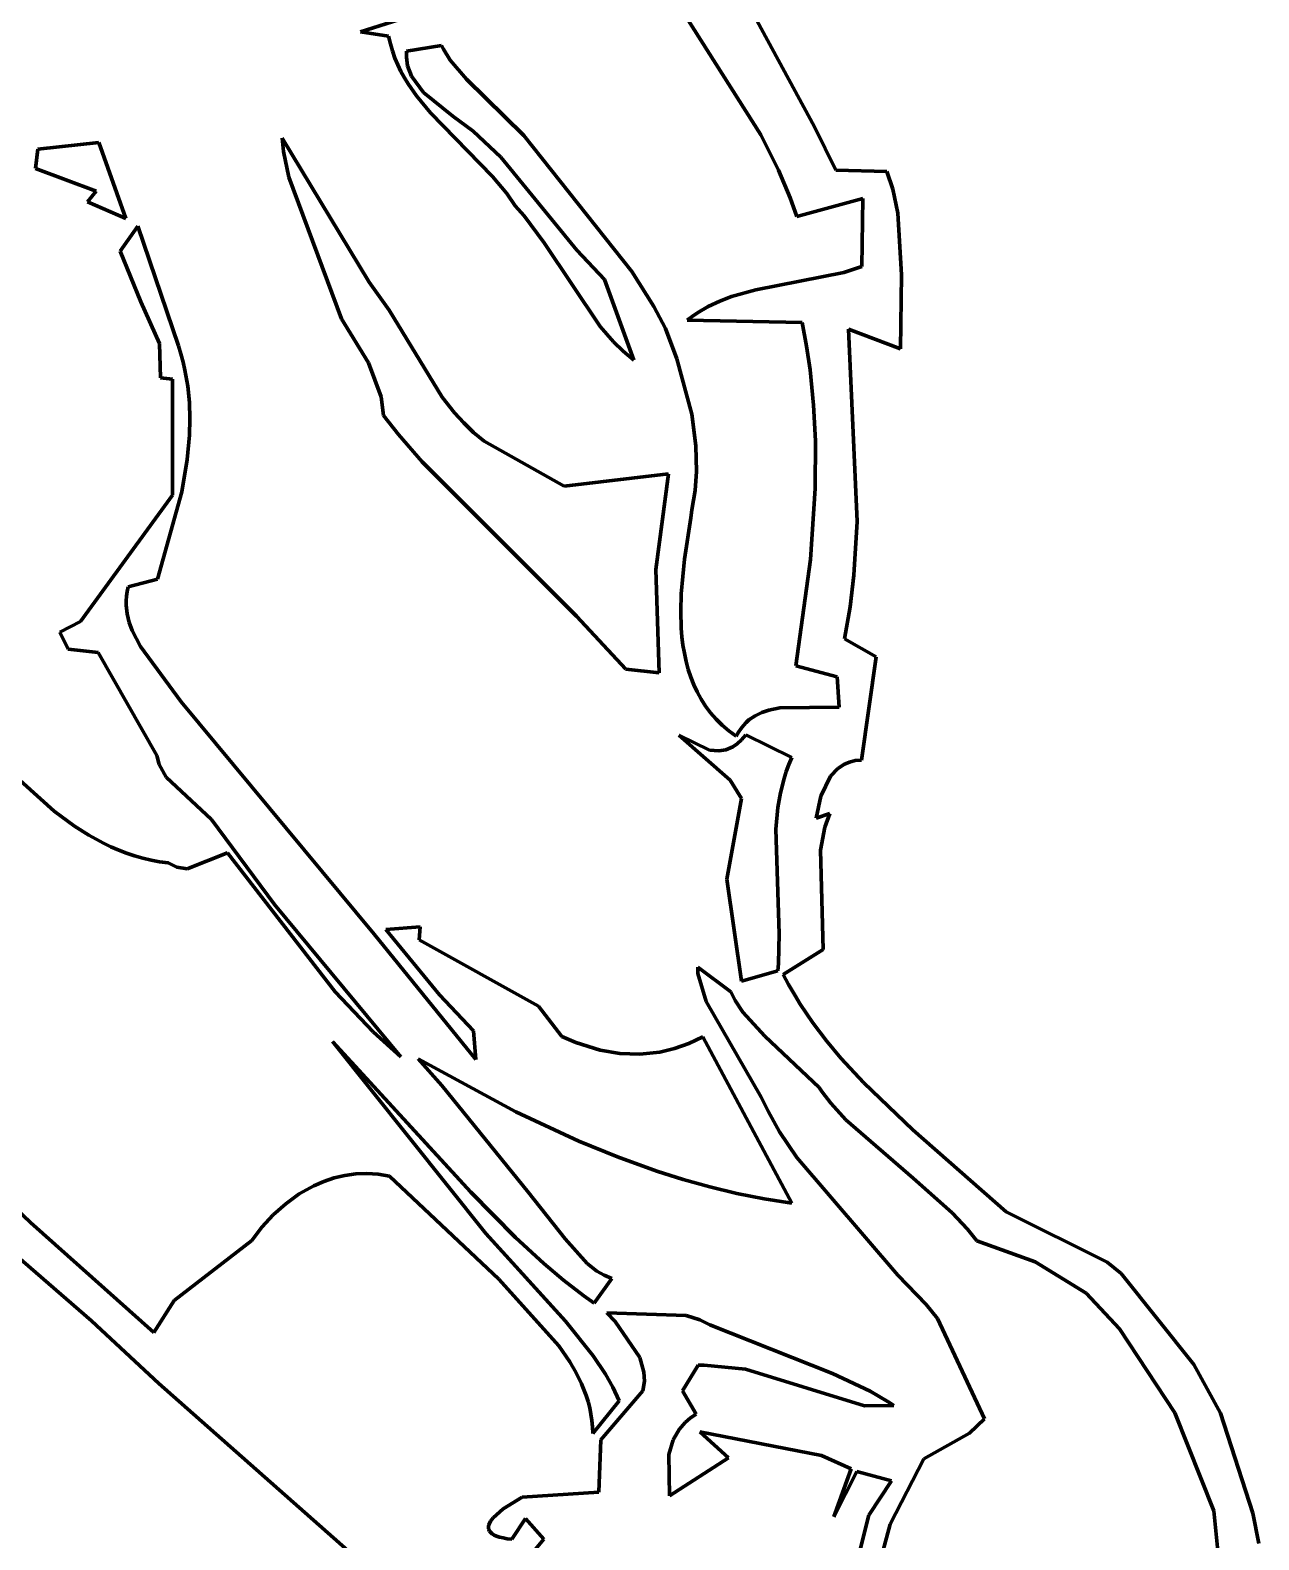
# Model space of a CAD drawing. Header units: millimetres. Extents: x 0 to 11.1, y 0 to 16.2.
# Drawn here: x 6.293 to 7.534, y 1.681 to 3.207 of the extents above; entities that cross this region are included whole.
import ezdxf

# ---------------------------------------------------------------- set-up
doc = ezdxf.new("R2010")
doc.units = ezdxf.units.MM
doc.layers.add('color#0b0b0bff', color=7, linetype='CONTINUOUS', lineweight=100)
doc.layers.add('color#ffffffff', color=7, linetype='CONTINUOUS', lineweight=100)

msp = doc.modelspace()

# ---------------------------------------------------------------- linework, layer by layer
at = {"layer": 'color#0b0b0bff'}
for p, q in [((7.0309, 3.1008), (6.9237, 3.2705)), ((6.9966, 3.2725), (7.0854, 3.1087)), ((6.6839, 3.2231), (6.6263, 3.2047)), ((6.6263, 3.2047), (6.6548, 3.2005)), ((6.6548, 3.2005), (6.6566, 3.1929)), ((6.6566, 3.1929), (6.6587, 3.1855)), ((6.673, 3.1854), (6.7082, 3.1911)), ((6.7082, 3.1911), (6.7101, 3.1872)), ((6.6587, 3.1855), (6.6612, 3.1784)), ((6.6612, 3.1784), (6.6641, 3.1716)), ((6.6728, 3.1793), (6.673, 3.1854)), ((6.6739, 3.1706), (6.6728, 3.1793)), ((6.7101, 3.1872), (6.7169, 3.1763)), ((6.7169, 3.1763), (6.7335, 3.157)), ((6.6641, 3.1716), (6.6673, 3.1649)), ((6.6673, 3.1649), (6.6709, 3.1584)), ((6.6779, 3.1599), (6.6739, 3.1706)), ((6.6899, 3.1437), (6.6779, 3.1599)), ((6.6709, 3.1584), (6.6746, 3.1522)), ((6.6746, 3.1522), (6.683, 3.1401)), ((6.7197, 3.1196), (6.6899, 3.1437)), ((6.7335, 3.157), (6.7915, 3.1001)), ((6.683, 3.1401), (6.697, 3.123)), ((6.697, 3.123), (6.7599, 3.0586)), ((6.7404, 3.1044), (6.7197, 3.1196)), ((6.7681, 3.0782), (6.7404, 3.1044)), ((6.7915, 3.1001), (6.9007, 2.9627)), ((7.0488, 3.065), (7.0309, 3.1008)), ((7.0854, 3.1087), (7.1068, 3.0651)), ((6.3003, 3.0863), (6.2979, 3.0666)), ((6.362, 3.0929), (6.3003, 3.0863)), ((6.3891, 3.0161), (6.362, 3.0929)), ((6.5471, 3.0973), (6.5487, 3.084)), ((6.6353, 2.9517), (6.5471, 3.0973)), ((6.5487, 3.084), (6.554, 3.058)), ((6.845, 2.9842), (6.7681, 3.0782)), ((6.2979, 3.0666), (6.3591, 3.0437)), ((6.554, 3.058), (6.6072, 2.9148)), ((6.7599, 3.0586), (6.7742, 3.0413)), ((7.0606, 3.0372), (7.0488, 3.065)), ((7.1068, 3.0651), (7.1585, 3.0637)), ((7.1585, 3.0637), (7.1643, 3.0458)), ((6.3591, 3.0437), (6.3505, 3.0331)), ((6.7742, 3.0413), (6.7827, 3.0291)), ((7.0674, 3.0182), (7.0606, 3.0372)), ((7.134, 3.0365), (7.0674, 3.0182)), ((7.133, 2.9676), (7.134, 3.0365)), ((7.1643, 3.0458), (7.1694, 3.0216)), ((6.3505, 3.0331), (6.3891, 3.0161)), ((6.7827, 3.0291), (6.7918, 3.0188)), ((7.1694, 3.0216), (7.1733, 2.9594)), ((6.4013, 3.0086), (6.3836, 2.9832)), ((6.4423, 2.8875), (6.4013, 3.0086)), ((6.7918, 3.0188), (6.812, 2.9915)), ((6.812, 2.9915), (6.8685, 2.9069)), ((6.3836, 2.9832), (6.4042, 2.9318)), ((6.873, 2.9545), (6.845, 2.9842)), ((6.9007, 2.9627), (6.9229, 2.9273)), ((7.0259, 2.944), (7.1148, 2.9617)), ((7.1148, 2.9617), (7.133, 2.9676)), ((6.6552, 2.9237), (6.6353, 2.9517)), ((6.9025, 2.8731), (6.873, 2.9545)), ((7.1733, 2.9594), (7.1722, 2.8843)), ((6.4042, 2.9318), (6.4233, 2.8898)), ((6.9779, 2.9274), (6.9894, 2.9327)), ((6.9894, 2.9327), (7.0013, 2.9372)), ((7.0013, 2.9372), (7.0259, 2.944)), ((6.6072, 2.9148), (6.6345, 2.8704)), ((6.709, 2.8357), (6.6552, 2.9237)), ((6.9229, 2.9273), (6.9346, 2.9049)), ((6.9564, 2.9133), (6.9616, 2.9173)), ((6.9616, 2.9173), (6.9669, 2.9209)), ((6.9669, 2.9209), (6.9779, 2.9274)), ((6.8685, 2.9069), (6.882, 2.8916)), ((6.9346, 2.9049), (6.9461, 2.8745)), ((7.0729, 2.9111), (6.9564, 2.9133)), ((7.0773, 2.8873), (7.0729, 2.9111)), ((7.1722, 2.8843), (7.1195, 2.9045)), ((7.1195, 2.9045), (7.1282, 2.7098)), ((6.4233, 2.8898), (6.4241, 2.855)), ((6.4448, 2.8793), (6.4423, 2.8875)), ((6.882, 2.8916), (6.8918, 2.8821)), ((7.0808, 2.8633), (7.0773, 2.8873)), ((6.447, 2.8711), (6.4448, 2.8793)), ((6.4489, 2.863), (6.447, 2.8711)), ((6.6345, 2.8704), (6.6473, 2.8359)), ((6.8918, 2.8821), (6.9025, 2.8731)), ((6.9461, 2.8745), (6.9613, 2.8183)), ((6.4241, 2.855), (6.4365, 2.8537)), ((6.4365, 2.8537), (6.4364, 2.7364)), ((6.4517, 2.8466), (6.4489, 2.863)), ((7.0844, 2.8274), (7.0808, 2.8633)), ((6.4534, 2.8301), (6.4517, 2.8466)), ((6.4539, 2.8137), (6.4534, 2.8301)), ((6.6473, 2.8359), (6.6495, 2.8171)), ((6.7215, 2.8196), (6.709, 2.8357)), ((7.0862, 2.7914), (7.0844, 2.8274)), ((6.4536, 2.7972), (6.4539, 2.8137)), ((6.6495, 2.8171), (6.6647, 2.7979)), ((6.7307, 2.8095), (6.7215, 2.8196)), ((6.7406, 2.8), (6.7307, 2.8095)), ((6.9613, 2.8183), (6.9654, 2.7863)), ((6.4513, 2.7726), (6.4536, 2.7972)), ((6.6647, 2.7979), (6.6887, 2.7701)), ((6.7515, 2.7912), (6.7406, 2.8)), ((6.8322, 2.7457), (6.7515, 2.7912)), ((6.9654, 2.7863), (6.966, 2.7606)), ((7.086, 2.7434), (7.0862, 2.7914)), ((6.4458, 2.7399), (6.4513, 2.7726)), ((6.6887, 2.7701), (6.8446, 2.6144)), ((6.9376, 2.7581), (6.8322, 2.7457)), ((6.9249, 2.6614), (6.9376, 2.7581)), ((6.966, 2.7606), (6.9646, 2.7411)), ((6.4364, 2.7364), (6.3435, 2.6088)), ((6.4213, 2.6517), (6.4458, 2.7399)), ((6.9646, 2.7411), (6.9614, 2.7216)), ((7.0812, 2.6715), (7.086, 2.7434)), ((6.9614, 2.7216), (6.9601, 2.7136)), ((6.9601, 2.7136), (6.9537, 2.6717)), ((7.1282, 2.7098), (7.1251, 2.6558)), ((6.9537, 2.6717), (6.9505, 2.6368)), ((7.0664, 2.5639), (7.0812, 2.6715)), ((6.9283, 2.5569), (6.9249, 2.6614)), ((7.1251, 2.6558), (7.1212, 2.6236)), ((6.3904, 2.6392), (6.3914, 2.644)), ((6.3914, 2.644), (6.4213, 2.6517)), ((6.3895, 2.6299), (6.3898, 2.6345)), ((6.3895, 2.6253), (6.3895, 2.6299)), ((6.3905, 2.6165), (6.3895, 2.6253)), ((6.3898, 2.6345), (6.3904, 2.6392)), ((6.9505, 2.6368), (6.95, 2.6193)), ((6.3926, 2.6079), (6.3905, 2.6165)), ((6.8446, 2.6144), (6.8946, 2.5606)), ((6.95, 2.6193), (6.9506, 2.602)), ((7.1212, 2.6236), (7.1155, 2.5914)), ((6.3435, 2.6088), (6.3226, 2.5982)), ((6.3226, 2.5982), (6.331, 2.581)), ((6.3957, 2.5996), (6.3926, 2.6079)), ((6.4041, 2.5836), (6.3957, 2.5996)), ((6.9506, 2.602), (6.9513, 2.5935)), ((6.331, 2.581), (6.3611, 2.5776)), ((6.4452, 2.5278), (6.4041, 2.5836)), ((6.9513, 2.5935), (6.9523, 2.585)), ((6.9523, 2.585), (6.9537, 2.5767)), ((7.1155, 2.5914), (7.1477, 2.5733)), ((6.3611, 2.5776), (6.4205, 2.4733)), ((6.9537, 2.5767), (6.9555, 2.5685)), ((6.9555, 2.5685), (6.9576, 2.5605)), ((7.1082, 2.553), (7.0664, 2.5639)), ((7.1477, 2.5733), (7.1326, 2.4688)), ((6.8946, 2.5606), (6.9283, 2.5569)), ((6.9576, 2.5605), (6.9602, 2.5527)), ((6.9602, 2.5527), (6.9632, 2.545)), ((7.1102, 2.5223), (7.1082, 2.553)), ((6.9632, 2.545), (6.9667, 2.5376)), ((6.9667, 2.5376), (6.9707, 2.5304)), ((6.6402, 2.2927), (6.4452, 2.5278)), ((6.9707, 2.5304), (6.9752, 2.5234)), ((6.9752, 2.5234), (6.9802, 2.5167)), ((7.0319, 2.5169), (7.039, 2.5194)), ((7.039, 2.5194), (7.0503, 2.5216)), ((7.0503, 2.5216), (7.1102, 2.5223)), ((6.9802, 2.5167), (6.9858, 2.5103)), ((6.9858, 2.5103), (6.992, 2.5042)), ((6.992, 2.5042), (6.9988, 2.4985)), ((7.0108, 2.5005), (7.0134, 2.5038)), ((7.0134, 2.5038), (7.0161, 2.5067)), ((7.0161, 2.5067), (7.019, 2.5093)), ((7.019, 2.5093), (7.0252, 2.5136)), ((7.0252, 2.5136), (7.0319, 2.5169)), ((6.3166, 2.4172), (6.2334, 2.4921)), ((6.948, 2.494), (7, 2.4486)), ((6.9792, 2.4789), (6.948, 2.494)), ((6.9988, 2.4985), (7.0062, 2.493)), ((7.0062, 2.493), (7.0084, 2.497)), ((7.0116, 2.4892), (7.0072, 2.4852)), ((7.0084, 2.497), (7.0108, 2.5005)), ((7.016, 2.4942), (7.0116, 2.4892)), ((7.0623, 2.4714), (7.016, 2.4942)), ((6.4205, 2.4733), (6.423, 2.4644)), ((6.9887, 2.4781), (6.9792, 2.4789)), ((6.9957, 2.4792), (6.9887, 2.4781)), ((7.0026, 2.4821), (6.9957, 2.4792)), ((7.0072, 2.4852), (7.0026, 2.4821)), ((6.423, 2.4644), (6.43, 2.4514)), ((7.0545, 2.4501), (7.0567, 2.4573)), ((7.0567, 2.4573), (7.0594, 2.4644)), ((7.0594, 2.4644), (7.0623, 2.4714)), ((7.1087, 2.4603), (7.1015, 2.4524)), ((7.1154, 2.4647), (7.1087, 2.4603)), ((7.1205, 2.4668), (7.1154, 2.4647)), ((7.1262, 2.4682), (7.1205, 2.4668)), ((7.1326, 2.4688), (7.1262, 2.4682)), ((6.43, 2.4514), (6.4758, 2.4087)), ((7, 2.4486), (7.0116, 2.4301)), ((7.0508, 2.4356), (7.0545, 2.4501)), ((7.1015, 2.4524), (7.0918, 2.4323)), ((7.0116, 2.4301), (6.9968, 2.3483)), ((7.0483, 2.421), (7.0508, 2.4356)), ((7.0918, 2.4323), (7.0868, 2.41)), ((6.3374, 2.402), (6.3166, 2.4172)), ((7.0463, 2.3988), (7.0483, 2.421)), ((7.0868, 2.41), (7.1006, 2.4148)), ((7.1006, 2.4148), (7.0958, 2.4011)), ((6.3517, 2.3929), (6.3374, 2.402)), ((6.4758, 2.4087), (6.5395, 2.3229)), ((7.0494, 2.293), (7.0463, 2.3988)), ((7.0958, 2.4011), (7.0912, 2.3777)), ((6.3666, 2.3848), (6.3517, 2.3929)), ((6.3742, 2.3811), (6.3666, 2.3848)), ((6.382, 2.3777), (6.3742, 2.3811)), ((6.3899, 2.3747), (6.382, 2.3777)), ((6.398, 2.372), (6.3899, 2.3747)), ((6.4063, 2.3697), (6.398, 2.372)), ((6.4147, 2.3677), (6.4063, 2.3697)), ((6.4233, 2.3661), (6.4147, 2.3677)), ((6.4321, 2.365), (6.4233, 2.3661)), ((6.4919, 2.3751), (6.4513, 2.3589)), ((6.6008, 2.2347), (6.4919, 2.3751)), ((7.0912, 2.3777), (7.0941, 2.2774)), ((6.4407, 2.3607), (6.4321, 2.365)), ((6.4513, 2.3589), (6.4407, 2.3607)), ((6.9968, 2.3483), (7.0116, 2.2453)), ((6.5395, 2.3229), (6.6671, 2.1688)), ((6.6649, 2.2625), (6.6402, 2.2927)), ((6.6866, 2.3004), (6.6519, 2.2977)), ((6.6519, 2.2977), (6.7062, 2.2315)), ((6.6858, 2.2871), (6.6866, 2.3004)), ((7.0489, 2.2631), (7.0494, 2.293)), ((6.8064, 2.2199), (6.6858, 2.2871)), ((7.0941, 2.2774), (7.0536, 2.2521)), ((6.743, 2.1661), (6.6649, 2.2625)), ((7.0008, 2.2344), (6.9672, 2.2594)), ((6.9672, 2.2594), (6.9673, 2.2531)), ((7.0483, 2.2556), (7.0489, 2.2631)), ((6.9673, 2.2531), (6.9757, 2.2246)), ((7.0116, 2.2453), (7.0483, 2.2556)), ((7.0536, 2.2521), (7.0591, 2.2419)), ((6.6392, 2.194), (6.6008, 2.2347)), ((6.7062, 2.2315), (6.7407, 2.195)), ((7.0052, 2.2258), (7.0008, 2.2344)), ((7.0591, 2.2419), (7.0649, 2.2319)), ((7.0649, 2.2319), (7.0709, 2.2222)), ((6.8297, 2.1895), (6.8064, 2.2199)), ((6.9757, 2.2246), (7.0314, 2.1281)), ((7.0129, 2.2139), (7.0052, 2.2258)), ((7.035, 2.1897), (7.0129, 2.2139)), ((7.0709, 2.2222), (7.0837, 2.2033)), ((7.0837, 2.2033), (7.0974, 2.1851)), ((6.753, 1.9904), (6.598, 2.1843)), ((6.598, 2.1843), (6.738, 2.0321)), ((6.6671, 2.1688), (6.6392, 2.194)), ((6.7407, 2.195), (6.743, 2.1661)), ((6.844, 2.1832), (6.8297, 2.1895)), ((6.8685, 2.1756), (6.844, 2.1832)), ((6.9583, 2.1822), (6.9436, 2.1772)), ((6.9725, 2.189), (6.9583, 2.1822)), ((7.0623, 2.0209), (6.9725, 2.189)), ((7.0899, 2.1377), (7.035, 2.1897)), ((7.0974, 2.1851), (7.112, 2.1676)), ((6.7087, 2.1398), (6.6845, 2.1668)), ((6.6845, 2.1668), (6.7833, 2.1134)), ((6.8886, 2.1723), (6.8685, 2.1756)), ((6.9087, 2.1717), (6.8886, 2.1723)), ((6.9288, 2.1737), (6.9087, 2.1717)), ((6.9436, 2.1772), (6.9288, 2.1737)), ((7.112, 2.1676), (7.135, 2.1425)), ((6.7963, 2.0316), (6.7087, 2.1398)), ((7.0928, 2.1339), (7.0899, 2.1377)), ((7.135, 2.1425), (7.1846, 2.0951)), ((6.1645, 2.1237), (6.293, 2.0013)), ((7.0314, 2.1281), (7.0383, 2.1138)), ((7.1019, 2.1219), (7.0928, 2.1339)), ((7.1169, 2.105), (7.1019, 2.1219)), ((6.7833, 2.1134), (6.8471, 2.0837)), ((7.0383, 2.1138), (7.0499, 2.0932)), ((7.0499, 2.0932), (7.0673, 2.0672)), ((7.185, 2.0461), (7.1169, 2.105)), ((7.1846, 2.0951), (7.2791, 2.0121)), ((6.3545, 1.9021), (6.1541, 2.0759)), ((6.8471, 2.0837), (6.8862, 2.0677)), ((6.8862, 2.0677), (6.9258, 2.0534)), ((7.0673, 2.0672), (7.1694, 1.948)), ((6.5893, 2.0429), (6.5998, 2.0465)), ((6.5998, 2.0465), (6.6106, 2.049)), ((6.6106, 2.049), (6.6216, 2.0506)), ((6.6216, 2.0506), (6.6328, 2.051)), ((6.6328, 2.051), (6.6442, 2.0503)), ((6.6442, 2.0503), (6.6499, 2.0494)), ((6.6499, 2.0494), (6.6556, 2.0483)), ((6.6556, 2.0483), (6.7663, 1.9441)), ((6.9258, 2.0534), (6.9526, 2.0449)), ((6.9526, 2.0449), (6.9796, 2.0373)), ((7.2244, 2.0112), (7.185, 2.0461)), ((6.5508, 2.0204), (6.5645, 2.0302)), ((6.5645, 2.0302), (6.5791, 2.0385)), ((6.5791, 2.0385), (6.5893, 2.0429)), ((6.738, 2.0321), (6.7831, 1.9861)), ((6.8333, 1.985), (6.7963, 2.0316)), ((6.9796, 2.0373), (7.0069, 2.0308)), ((7.0069, 2.0308), (7.0345, 2.0253)), ((6.5381, 2.0091), (6.5508, 2.0204)), ((7.0345, 2.0253), (7.0623, 2.0209)), ((6.293, 2.0013), (6.4174, 1.8901)), ((6.5266, 1.9966), (6.5381, 2.0091)), ((7.2398, 1.9947), (7.2244, 2.0112)), ((7.2791, 2.0121), (7.381, 1.9613)), ((6.5165, 1.9832), (6.5266, 1.9966)), ((6.8336, 1.9016), (6.753, 1.9904)), ((6.7831, 1.9861), (6.8117, 1.9599)), ((6.8555, 1.9598), (6.8333, 1.985)), ((7.2494, 1.9829), (7.2398, 1.9947)), ((6.4379, 1.9225), (6.5165, 1.9832)), ((7.3082, 1.9616), (7.2494, 1.9829)), ((6.8117, 1.9599), (6.8315, 1.9432)), ((6.8653, 1.9523), (6.8555, 1.9598)), ((7.3598, 1.9301), (7.3082, 1.9616)), ((7.381, 1.9613), (7.3951, 1.9497)), ((6.7663, 1.9441), (6.8269, 1.8766)), ((6.8315, 1.9432), (6.852, 1.9273)), ((6.8626, 1.9197), (6.8805, 1.9447)), ((6.8726, 1.9481), (6.8653, 1.9523)), ((6.8805, 1.9447), (6.8726, 1.9481)), ((7.1694, 1.948), (7.198, 1.9186)), ((7.3951, 1.9497), (7.4687, 1.8577)), ((6.852, 1.9273), (6.8626, 1.9197)), ((7.3934, 1.8939), (7.3598, 1.9301)), ((6.4174, 1.8901), (6.4379, 1.9225)), ((6.8754, 1.91), (6.8838, 1.9012)), ((6.9556, 1.9073), (6.8754, 1.91)), ((7.198, 1.9186), (7.2094, 1.9045)), ((6.4227, 1.8388), (6.3545, 1.9021)), ((6.8617, 1.8667), (6.8336, 1.9016)), ((6.8838, 1.9012), (6.9088, 1.8651)), ((6.9695, 1.903), (6.9556, 1.9073)), ((6.9796, 1.8981), (6.9695, 1.903)), ((7.1034, 1.8488), (6.9796, 1.8981)), ((7.2094, 1.9045), (7.257, 1.8031)), ((7.4494, 1.809), (7.3934, 1.8939)), ((6.8269, 1.8766), (6.8379, 1.8607)), ((6.874, 1.848), (6.8617, 1.8667)), ((6.9088, 1.8651), (6.9128, 1.8502)), ((6.8379, 1.8607), (6.8444, 1.8496)), ((6.8444, 1.8496), (6.8499, 1.8382)), ((6.8813, 1.8349), (6.874, 1.848)), ((6.9128, 1.8502), (6.9133, 1.8409)), ((6.9518, 1.8311), (6.9675, 1.8573)), ((6.9675, 1.8573), (6.9736, 1.8573)), ((6.9736, 1.8573), (7.0154, 1.8533)), ((7.0154, 1.8533), (7.1358, 1.816)), ((7.1415, 1.831), (7.1034, 1.8488)), ((7.4687, 1.8577), (7.4956, 1.8088)), ((6.6424, 1.6441), (6.4227, 1.8388)), ((6.8499, 1.8382), (6.8545, 1.8264)), ((6.9119, 1.8312), (6.8693, 1.7818)), ((6.8878, 1.8212), (6.8813, 1.8349)), ((6.9133, 1.8409), (6.9119, 1.8312)), ((6.9658, 1.8078), (6.9518, 1.8311)), ((6.8545, 1.8264), (6.8564, 1.8203)), ((6.8564, 1.8203), (6.858, 1.8141)), ((6.8611, 1.7881), (6.8878, 1.8212)), ((7.1358, 1.816), (7.1655, 1.8163)), ((7.1596, 1.8202), (7.1415, 1.831)), ((7.1655, 1.8163), (7.1596, 1.8202)), ((6.858, 1.8141), (6.8593, 1.8078)), ((6.8593, 1.8078), (6.8603, 1.8013)), ((6.8603, 1.8013), (6.8609, 1.7948)), ((6.9546, 1.7994), (6.9598, 1.8038)), ((6.9598, 1.8038), (6.9658, 1.8078)), ((7.257, 1.8031), (7.2419, 1.7885)), ((7.4889, 1.7098), (7.4494, 1.809)), ((7.4956, 1.8088), (7.5283, 1.7076)), ((6.8609, 1.7948), (6.8611, 1.7881)), ((6.9423, 1.7816), (6.9483, 1.7923)), ((6.9483, 1.7923), (6.9546, 1.7994)), ((7.0923, 1.7658), (6.9692, 1.7897)), ((6.9692, 1.7897), (6.9982, 1.7635)), ((7.2419, 1.7885), (7.1957, 1.7626)), ((6.8693, 1.7818), (6.8673, 1.7289)), ((6.9381, 1.767), (6.9423, 1.7816)), ((6.9387, 1.7251), (6.9381, 1.767)), ((6.9982, 1.7635), (6.9387, 1.7251)), ((7.1223, 1.7525), (7.0923, 1.7658)), ((7.1957, 1.7626), (7.1616, 1.6964)), ((7.1048, 1.7038), (7.1223, 1.7525)), ((7.1279, 1.7496), (7.1048, 1.7038)), ((7.1629, 1.7404), (7.1279, 1.7496)), ((7.1401, 1.7057), (7.1629, 1.7404)), ((6.8673, 1.7289), (6.7899, 1.7238)), ((6.7706, 1.712), (6.7606, 1.703)), ((6.7899, 1.7238), (6.7706, 1.712)), ((7.5029, 1.5705), (7.4889, 1.7098)), ((6.7559, 1.6942), (6.7558, 1.6926)), ((6.7562, 1.6959), (6.7559, 1.6942)), ((6.7579, 1.6994), (6.7562, 1.6959)), ((6.7606, 1.703), (6.7579, 1.6994)), ((6.7792, 1.6813), (6.7932, 1.7021)), ((6.7932, 1.7021), (6.8117, 1.6814)), ((7.1616, 1.6964), (7.106, 1.4864)), ((7.1126, 1.5958), (7.1401, 1.7057)), ((7.5283, 1.7076), (7.5343, 1.6769)), ((6.7558, 1.6926), (6.7562, 1.691)), ((6.7562, 1.691), (6.7569, 1.6895)), ((6.8117, 1.6814), (6.7563, 1.6151)), ((6.7569, 1.6895), (6.758, 1.6881)), ((6.758, 1.6881), (6.7595, 1.6868)), ((6.7595, 1.6868), (6.7615, 1.6855)), ((6.7615, 1.6855), (6.764, 1.6844)), ((6.764, 1.6844), (6.767, 1.6834)), ((6.767, 1.6834), (6.7705, 1.6826)), ((6.7705, 1.6826), (6.7745, 1.6818)), ((6.7745, 1.6818), (6.7792, 1.6813))]:
    msp.add_line(p, q, dxfattribs=at)
at = {"layer": 'color#ffffffff'}
for p, q in [((6.9237, 3.2705), (7.0309, 3.1008)), ((7.0854, 3.1087), (6.9966, 3.2725)), ((6.6263, 3.2047), (6.6839, 3.2231)), ((6.6548, 3.2005), (6.6263, 3.2047)), ((6.6566, 3.1929), (6.6548, 3.2005)), ((6.6587, 3.1855), (6.6566, 3.1929)), ((6.7082, 3.1911), (6.673, 3.1854)), ((6.7101, 3.1872), (6.7082, 3.1911)), ((6.6612, 3.1784), (6.6587, 3.1855)), ((6.6641, 3.1716), (6.6612, 3.1784)), ((6.673, 3.1854), (6.6728, 3.1793)), ((6.6728, 3.1793), (6.6739, 3.1706)), ((6.7169, 3.1763), (6.7101, 3.1872)), ((6.7335, 3.157), (6.7169, 3.1763)), ((6.6673, 3.1649), (6.6641, 3.1716)), ((6.6709, 3.1584), (6.6673, 3.1649)), ((6.6739, 3.1706), (6.6779, 3.1599)), ((6.6779, 3.1599), (6.6899, 3.1437)), ((6.6746, 3.1522), (6.6709, 3.1584)), ((6.683, 3.1401), (6.6746, 3.1522)), ((6.6899, 3.1437), (6.7197, 3.1196)), ((6.7915, 3.1001), (6.7335, 3.157)), ((6.697, 3.123), (6.683, 3.1401)), ((6.7599, 3.0586), (6.697, 3.123)), ((6.7197, 3.1196), (6.7404, 3.1044)), ((6.7404, 3.1044), (6.7681, 3.0782)), ((6.9007, 2.9627), (6.7915, 3.1001)), ((7.0309, 3.1008), (7.0488, 3.065)), ((7.1068, 3.0651), (7.0854, 3.1087)), ((6.2979, 3.0666), (6.3003, 3.0863)), ((6.3003, 3.0863), (6.362, 3.0929)), ((6.362, 3.0929), (6.3891, 3.0161)), ((6.5471, 3.0973), (6.6353, 2.9517)), ((6.5487, 3.084), (6.5471, 3.0973)), ((6.554, 3.058), (6.5487, 3.084)), ((6.7681, 3.0782), (6.845, 2.9842)), ((6.3591, 3.0437), (6.2979, 3.0666)), ((6.6072, 2.9148), (6.554, 3.058)), ((6.7742, 3.0413), (6.7599, 3.0586)), ((7.0488, 3.065), (7.0606, 3.0372)), ((7.1585, 3.0637), (7.1068, 3.0651)), ((7.1643, 3.0458), (7.1585, 3.0637)), ((6.3505, 3.0331), (6.3591, 3.0437)), ((6.7827, 3.0291), (6.7742, 3.0413)), ((7.0606, 3.0372), (7.0674, 3.0182)), ((7.0674, 3.0182), (7.134, 3.0365)), ((7.134, 3.0365), (7.133, 2.9676)), ((7.1694, 3.0216), (7.1643, 3.0458)), ((6.3891, 3.0161), (6.3505, 3.0331)), ((6.7918, 3.0188), (6.7827, 3.0291)), ((7.1733, 2.9594), (7.1694, 3.0216)), ((6.3836, 2.9832), (6.4013, 3.0086)), ((6.4013, 3.0086), (6.4423, 2.8875)), ((6.812, 2.9915), (6.7918, 3.0188)), ((6.8685, 2.9069), (6.812, 2.9915)), ((6.4042, 2.9318), (6.3836, 2.9832)), ((6.845, 2.9842), (6.873, 2.9545)), ((6.9229, 2.9273), (6.9007, 2.9627)), ((7.1148, 2.9617), (7.0259, 2.944)), ((7.133, 2.9676), (7.1148, 2.9617)), ((6.6353, 2.9517), (6.6552, 2.9237)), ((6.873, 2.9545), (6.9025, 2.8731)), ((7.1722, 2.8843), (7.1733, 2.9594)), ((6.4233, 2.8898), (6.4042, 2.9318)), ((6.9894, 2.9327), (6.9779, 2.9274)), ((7.0013, 2.9372), (6.9894, 2.9327)), ((7.0259, 2.944), (7.0013, 2.9372)), ((6.6345, 2.8704), (6.6072, 2.9148)), ((6.6552, 2.9237), (6.709, 2.8357)), ((6.9346, 2.9049), (6.9229, 2.9273)), ((6.9616, 2.9173), (6.9564, 2.9133)), ((6.9669, 2.9209), (6.9616, 2.9173)), ((6.9779, 2.9274), (6.9669, 2.9209)), ((6.882, 2.8916), (6.8685, 2.9069)), ((6.9461, 2.8745), (6.9346, 2.9049)), ((6.9564, 2.9133), (7.0729, 2.9111)), ((7.0729, 2.9111), (7.0773, 2.8873)), ((7.1282, 2.7098), (7.1195, 2.9045)), ((7.1195, 2.9045), (7.1722, 2.8843)), ((6.4241, 2.855), (6.4233, 2.8898)), ((6.4423, 2.8875), (6.4448, 2.8793)), ((6.8918, 2.8821), (6.882, 2.8916)), ((7.0773, 2.8873), (7.0808, 2.8633)), ((6.4448, 2.8793), (6.447, 2.8711)), ((6.447, 2.8711), (6.4489, 2.863)), ((6.6473, 2.8359), (6.6345, 2.8704)), ((6.9025, 2.8731), (6.8918, 2.8821)), ((6.9613, 2.8183), (6.9461, 2.8745)), ((6.4365, 2.8537), (6.4241, 2.855)), ((6.4364, 2.7364), (6.4365, 2.8537)), ((6.4489, 2.863), (6.4517, 2.8466)), ((7.0808, 2.8633), (7.0844, 2.8274)), ((6.4517, 2.8466), (6.4534, 2.8301)), ((6.4534, 2.8301), (6.4539, 2.8137)), ((6.6495, 2.8171), (6.6473, 2.8359)), ((6.709, 2.8357), (6.7215, 2.8196)), ((7.0844, 2.8274), (7.0862, 2.7914)), ((6.4539, 2.8137), (6.4536, 2.7972)), ((6.6647, 2.7979), (6.6495, 2.8171)), ((6.7215, 2.8196), (6.7307, 2.8095)), ((6.7307, 2.8095), (6.7406, 2.8)), ((6.9654, 2.7863), (6.9613, 2.8183)), ((6.4536, 2.7972), (6.4513, 2.7726)), ((6.6887, 2.7701), (6.6647, 2.7979)), ((6.7406, 2.8), (6.7515, 2.7912)), ((6.7515, 2.7912), (6.8322, 2.7457)), ((6.966, 2.7606), (6.9654, 2.7863)), ((7.0862, 2.7914), (7.086, 2.7434)), ((6.4513, 2.7726), (6.4458, 2.7399)), ((6.8446, 2.6144), (6.6887, 2.7701)), ((6.8322, 2.7457), (6.9376, 2.7581)), ((6.9376, 2.7581), (6.9249, 2.6614)), ((6.9646, 2.7411), (6.966, 2.7606)), ((6.3435, 2.6088), (6.4364, 2.7364)), ((6.4458, 2.7399), (6.4213, 2.6517)), ((6.9614, 2.7216), (6.9646, 2.7411)), ((7.086, 2.7434), (7.0812, 2.6715)), ((6.9601, 2.7136), (6.9614, 2.7216)), ((6.9537, 2.6717), (6.9601, 2.7136)), ((7.1251, 2.6558), (7.1282, 2.7098)), ((6.9505, 2.6368), (6.9537, 2.6717)), ((7.0812, 2.6715), (7.0664, 2.5639)), ((6.9249, 2.6614), (6.9283, 2.5569)), ((7.1212, 2.6236), (7.1251, 2.6558)), ((6.3914, 2.644), (6.3904, 2.6392)), ((6.4213, 2.6517), (6.3914, 2.644)), ((6.3898, 2.6345), (6.3895, 2.6299)), ((6.3895, 2.6299), (6.3895, 2.6253)), ((6.3895, 2.6253), (6.3905, 2.6165)), ((6.3904, 2.6392), (6.3898, 2.6345)), ((6.95, 2.6193), (6.9505, 2.6368)), ((6.3905, 2.6165), (6.3926, 2.6079)), ((6.8946, 2.5606), (6.8446, 2.6144)), ((6.9506, 2.602), (6.95, 2.6193)), ((7.1155, 2.5914), (7.1212, 2.6236)), ((6.3226, 2.5982), (6.3435, 2.6088)), ((6.331, 2.581), (6.3226, 2.5982)), ((6.3926, 2.6079), (6.3957, 2.5996)), ((6.3957, 2.5996), (6.4041, 2.5836)), ((6.9513, 2.5935), (6.9506, 2.602)), ((6.3611, 2.5776), (6.331, 2.581)), ((6.4041, 2.5836), (6.4452, 2.5278)), ((6.9523, 2.585), (6.9513, 2.5935)), ((6.9537, 2.5767), (6.9523, 2.585)), ((7.1477, 2.5733), (7.1155, 2.5914)), ((6.4205, 2.4733), (6.3611, 2.5776)), ((6.9555, 2.5685), (6.9537, 2.5767)), ((6.9576, 2.5605), (6.9555, 2.5685)), ((7.0664, 2.5639), (7.1082, 2.553)), ((7.1326, 2.4688), (7.1477, 2.5733)), ((6.9283, 2.5569), (6.8946, 2.5606)), ((6.9602, 2.5527), (6.9576, 2.5605)), ((6.9632, 2.545), (6.9602, 2.5527)), ((7.1082, 2.553), (7.1102, 2.5223)), ((6.9667, 2.5376), (6.9632, 2.545)), ((6.9707, 2.5304), (6.9667, 2.5376)), ((6.4452, 2.5278), (6.6402, 2.2927)), ((6.9752, 2.5234), (6.9707, 2.5304)), ((6.9802, 2.5167), (6.9752, 2.5234)), ((7.039, 2.5194), (7.0319, 2.5169)), ((7.0503, 2.5216), (7.039, 2.5194)), ((7.1102, 2.5223), (7.0503, 2.5216)), ((6.9858, 2.5103), (6.9802, 2.5167)), ((6.992, 2.5042), (6.9858, 2.5103)), ((6.9988, 2.4985), (6.992, 2.5042)), ((7.0134, 2.5038), (7.0108, 2.5005)), ((7.0161, 2.5067), (7.0134, 2.5038)), ((7.019, 2.5093), (7.0161, 2.5067)), ((7.0252, 2.5136), (7.019, 2.5093)), ((7.0319, 2.5169), (7.0252, 2.5136)), ((6.2334, 2.4921), (6.3166, 2.4172)), ((6.948, 2.494), (6.9792, 2.4789)), ((7, 2.4486), (6.948, 2.494)), ((7.0062, 2.493), (6.9988, 2.4985)), ((7.0084, 2.497), (7.0062, 2.493)), ((7.0072, 2.4852), (7.0116, 2.4892)), ((7.0108, 2.5005), (7.0084, 2.497)), ((7.0116, 2.4892), (7.016, 2.4942)), ((7.016, 2.4942), (7.0623, 2.4714)), ((6.423, 2.4644), (6.4205, 2.4733)), ((6.9792, 2.4789), (6.9887, 2.4781)), ((6.9887, 2.4781), (6.9957, 2.4792)), ((6.9957, 2.4792), (7.0026, 2.4821)), ((7.0026, 2.4821), (7.0072, 2.4852)), ((6.43, 2.4514), (6.423, 2.4644)), ((7.0567, 2.4573), (7.0545, 2.4501)), ((7.0594, 2.4644), (7.0567, 2.4573)), ((7.0623, 2.4714), (7.0594, 2.4644)), ((7.1015, 2.4524), (7.1087, 2.4603)), ((7.1087, 2.4603), (7.1154, 2.4647)), ((7.1154, 2.4647), (7.1205, 2.4668)), ((7.1205, 2.4668), (7.1262, 2.4682)), ((7.1262, 2.4682), (7.1326, 2.4688)), ((6.4758, 2.4087), (6.43, 2.4514)), ((7.0116, 2.4301), (7, 2.4486)), ((7.0545, 2.4501), (7.0508, 2.4356)), ((7.0918, 2.4323), (7.1015, 2.4524)), ((6.9968, 2.3483), (7.0116, 2.4301)), ((7.0508, 2.4356), (7.0483, 2.421)), ((7.0868, 2.41), (7.0918, 2.4323)), ((6.3166, 2.4172), (6.3374, 2.402)), ((7.0483, 2.421), (7.0463, 2.3988)), ((7.1006, 2.4148), (7.0868, 2.41)), ((7.0958, 2.4011), (7.1006, 2.4148)), ((6.3374, 2.402), (6.3517, 2.3929)), ((6.5395, 2.3229), (6.4758, 2.4087)), ((7.0463, 2.3988), (7.0494, 2.293)), ((7.0912, 2.3777), (7.0958, 2.4011)), ((6.3517, 2.3929), (6.3666, 2.3848)), ((6.3666, 2.3848), (6.3742, 2.3811)), ((6.3742, 2.3811), (6.382, 2.3777)), ((6.382, 2.3777), (6.3899, 2.3747)), ((6.3899, 2.3747), (6.398, 2.372)), ((6.398, 2.372), (6.4063, 2.3697)), ((6.4063, 2.3697), (6.4147, 2.3677)), ((6.4147, 2.3677), (6.4233, 2.3661)), ((6.4233, 2.3661), (6.4321, 2.365)), ((6.4513, 2.3589), (6.4919, 2.3751)), ((6.4919, 2.3751), (6.6008, 2.2347)), ((7.0941, 2.2774), (7.0912, 2.3777)), ((6.4321, 2.365), (6.4407, 2.3607)), ((6.4407, 2.3607), (6.4513, 2.3589)), ((7.0116, 2.2453), (6.9968, 2.3483)), ((6.6671, 2.1688), (6.5395, 2.3229)), ((6.6402, 2.2927), (6.6649, 2.2625)), ((6.6519, 2.2977), (6.6866, 2.3004)), ((6.7062, 2.2315), (6.6519, 2.2977)), ((6.6866, 2.3004), (6.6858, 2.2871)), ((7.0494, 2.293), (7.0489, 2.2631)), ((6.6858, 2.2871), (6.8064, 2.2199)), ((7.0536, 2.2521), (7.0941, 2.2774)), ((6.6649, 2.2625), (6.743, 2.1661)), ((6.9673, 2.2531), (6.9672, 2.2594)), ((6.9672, 2.2594), (7.0008, 2.2344)), ((7.0489, 2.2631), (7.0483, 2.2556)), ((6.9757, 2.2246), (6.9673, 2.2531)), ((7.0483, 2.2556), (7.0116, 2.2453)), ((7.0591, 2.2419), (7.0536, 2.2521)), ((6.6008, 2.2347), (6.6392, 2.194)), ((6.7407, 2.195), (6.7062, 2.2315)), ((7.0008, 2.2344), (7.0052, 2.2258)), ((7.0649, 2.2319), (7.0591, 2.2419)), ((7.0709, 2.2222), (7.0649, 2.2319)), ((6.8064, 2.2199), (6.8297, 2.1895)), ((7.0314, 2.1281), (6.9757, 2.2246)), ((7.0052, 2.2258), (7.0129, 2.2139)), ((7.0129, 2.2139), (7.035, 2.1897)), ((7.0837, 2.2033), (7.0709, 2.2222)), ((7.0974, 2.1851), (7.0837, 2.2033)), ((6.738, 2.0321), (6.598, 2.1843)), ((6.598, 2.1843), (6.753, 1.9904)), ((6.6392, 2.194), (6.6671, 2.1688)), ((6.743, 2.1661), (6.7407, 2.195)), ((6.8297, 2.1895), (6.844, 2.1832)), ((6.844, 2.1832), (6.8685, 2.1756)), ((6.9436, 2.1772), (6.9583, 2.1822)), ((6.9583, 2.1822), (6.9725, 2.189)), ((6.9725, 2.189), (7.0623, 2.0209)), ((7.035, 2.1897), (7.0899, 2.1377)), ((7.112, 2.1676), (7.0974, 2.1851)), ((6.7833, 2.1134), (6.6845, 2.1668)), ((6.6845, 2.1668), (6.7087, 2.1398)), ((6.8685, 2.1756), (6.8886, 2.1723)), ((6.8886, 2.1723), (6.9087, 2.1717)), ((6.9087, 2.1717), (6.9288, 2.1737)), ((6.9288, 2.1737), (6.9436, 2.1772)), ((7.135, 2.1425), (7.112, 2.1676)), ((6.7087, 2.1398), (6.7963, 2.0316)), ((7.0899, 2.1377), (7.0928, 2.1339)), ((7.1846, 2.0951), (7.135, 2.1425)), ((6.293, 2.0013), (6.1645, 2.1237)), ((7.0383, 2.1138), (7.0314, 2.1281)), ((7.0928, 2.1339), (7.1019, 2.1219)), ((7.1019, 2.1219), (7.1169, 2.105)), ((6.8471, 2.0837), (6.7833, 2.1134)), ((7.0499, 2.0932), (7.0383, 2.1138)), ((7.0673, 2.0672), (7.0499, 2.0932)), ((7.1169, 2.105), (7.185, 2.0461)), ((7.2791, 2.0121), (7.1846, 2.0951)), ((6.1541, 2.0759), (6.3545, 1.9021)), ((6.8862, 2.0677), (6.8471, 2.0837)), ((6.9258, 2.0534), (6.8862, 2.0677)), ((7.1694, 1.948), (7.0673, 2.0672)), ((6.5998, 2.0465), (6.5893, 2.0429)), ((6.6106, 2.049), (6.5998, 2.0465)), ((6.6216, 2.0506), (6.6106, 2.049)), ((6.6328, 2.051), (6.6216, 2.0506)), ((6.6442, 2.0503), (6.6328, 2.051)), ((6.6499, 2.0494), (6.6442, 2.0503)), ((6.6556, 2.0483), (6.6499, 2.0494)), ((6.7663, 1.9441), (6.6556, 2.0483)), ((6.9526, 2.0449), (6.9258, 2.0534)), ((6.9796, 2.0373), (6.9526, 2.0449)), ((7.185, 2.0461), (7.2244, 2.0112)), ((6.5645, 2.0302), (6.5508, 2.0204)), ((6.5791, 2.0385), (6.5645, 2.0302)), ((6.5893, 2.0429), (6.5791, 2.0385)), ((6.7831, 1.9861), (6.738, 2.0321)), ((6.7963, 2.0316), (6.8333, 1.985)), ((7.0069, 2.0308), (6.9796, 2.0373)), ((7.0345, 2.0253), (7.0069, 2.0308)), ((6.5508, 2.0204), (6.5381, 2.0091)), ((7.0623, 2.0209), (7.0345, 2.0253)), ((6.4174, 1.8901), (6.293, 2.0013)), ((6.5381, 2.0091), (6.5266, 1.9966)), ((7.2244, 2.0112), (7.2398, 1.9947)), ((7.381, 1.9613), (7.2791, 2.0121)), ((6.5266, 1.9966), (6.5165, 1.9832)), ((6.753, 1.9904), (6.8336, 1.9016)), ((6.8117, 1.9599), (6.7831, 1.9861)), ((6.8333, 1.985), (6.8555, 1.9598)), ((7.2398, 1.9947), (7.2494, 1.9829)), ((6.5165, 1.9832), (6.4379, 1.9225)), ((7.2494, 1.9829), (7.3082, 1.9616)), ((6.8315, 1.9432), (6.8117, 1.9599)), ((6.8555, 1.9598), (6.8653, 1.9523)), ((7.3082, 1.9616), (7.3598, 1.9301)), ((7.3951, 1.9497), (7.381, 1.9613)), ((6.8269, 1.8766), (6.7663, 1.9441)), ((6.852, 1.9273), (6.8315, 1.9432)), ((6.8805, 1.9447), (6.8626, 1.9197)), ((6.8653, 1.9523), (6.8726, 1.9481)), ((6.8726, 1.9481), (6.8805, 1.9447)), ((7.198, 1.9186), (7.1694, 1.948)), ((7.4687, 1.8577), (7.3951, 1.9497)), ((6.8626, 1.9197), (6.852, 1.9273)), ((7.3598, 1.9301), (7.3934, 1.8939)), ((6.4379, 1.9225), (6.4174, 1.8901)), ((6.8754, 1.91), (6.9556, 1.9073)), ((6.8838, 1.9012), (6.8754, 1.91)), ((7.2094, 1.9045), (7.198, 1.9186)), ((6.3545, 1.9021), (6.4227, 1.8388)), ((6.8336, 1.9016), (6.8617, 1.8667)), ((6.9088, 1.8651), (6.8838, 1.9012)), ((6.9556, 1.9073), (6.9695, 1.903)), ((6.9695, 1.903), (6.9796, 1.8981)), ((6.9796, 1.8981), (7.1034, 1.8488)), ((7.257, 1.8031), (7.2094, 1.9045)), ((7.3934, 1.8939), (7.4494, 1.809)), ((6.8379, 1.8607), (6.8269, 1.8766)), ((6.8617, 1.8667), (6.874, 1.848)), ((6.9128, 1.8502), (6.9088, 1.8651)), ((6.8444, 1.8496), (6.8379, 1.8607)), ((6.8499, 1.8382), (6.8444, 1.8496)), ((6.874, 1.848), (6.8813, 1.8349)), ((6.9133, 1.8409), (6.9128, 1.8502)), ((6.9675, 1.8573), (6.9518, 1.8311)), ((6.9736, 1.8573), (6.9675, 1.8573)), ((7.0154, 1.8533), (6.9736, 1.8573)), ((7.1358, 1.816), (7.0154, 1.8533)), ((7.1034, 1.8488), (7.1415, 1.831)), ((7.4956, 1.8088), (7.4687, 1.8577)), ((6.4227, 1.8388), (6.6424, 1.6441)), ((6.8545, 1.8264), (6.8499, 1.8382)), ((6.8693, 1.7818), (6.9119, 1.8312)), ((6.8813, 1.8349), (6.8878, 1.8212)), ((6.9119, 1.8312), (6.9133, 1.8409)), ((6.9518, 1.8311), (6.9658, 1.8078)), ((6.8564, 1.8203), (6.8545, 1.8264)), ((6.858, 1.8141), (6.8564, 1.8203)), ((6.8878, 1.8212), (6.8611, 1.7881)), ((7.1655, 1.8163), (7.1358, 1.816)), ((7.1415, 1.831), (7.1596, 1.8202)), ((7.1596, 1.8202), (7.1655, 1.8163)), ((6.8593, 1.8078), (6.858, 1.8141)), ((6.8603, 1.8013), (6.8593, 1.8078)), ((6.8609, 1.7948), (6.8603, 1.8013)), ((6.9598, 1.8038), (6.9546, 1.7994)), ((6.9658, 1.8078), (6.9598, 1.8038)), ((7.2419, 1.7885), (7.257, 1.8031)), ((7.4494, 1.809), (7.4889, 1.7098)), ((7.5283, 1.7076), (7.4956, 1.8088)), ((6.8611, 1.7881), (6.8609, 1.7948)), ((6.9483, 1.7923), (6.9423, 1.7816)), ((6.9546, 1.7994), (6.9483, 1.7923)), ((6.9982, 1.7635), (6.9692, 1.7897)), ((6.9692, 1.7897), (7.0923, 1.7658)), ((7.1957, 1.7626), (7.2419, 1.7885)), ((6.8673, 1.7289), (6.8693, 1.7818)), ((6.9423, 1.7816), (6.9381, 1.767)), ((6.9381, 1.767), (6.9387, 1.7251)), ((6.9387, 1.7251), (6.9982, 1.7635)), ((7.0923, 1.7658), (7.1223, 1.7525)), ((7.1616, 1.6964), (7.1957, 1.7626)), ((7.1223, 1.7525), (7.1048, 1.7038)), ((7.1048, 1.7038), (7.1279, 1.7496)), ((7.1279, 1.7496), (7.1629, 1.7404)), ((7.1629, 1.7404), (7.1401, 1.7057)), ((6.7899, 1.7238), (6.8673, 1.7289)), ((6.7606, 1.703), (6.7706, 1.712)), ((6.7706, 1.712), (6.7899, 1.7238)), ((7.4889, 1.7098), (7.5029, 1.5705)), ((6.7558, 1.6926), (6.7559, 1.6942)), ((6.7559, 1.6942), (6.7562, 1.6959)), ((6.7562, 1.6959), (6.7579, 1.6994)), ((6.7579, 1.6994), (6.7606, 1.703)), ((6.7932, 1.7021), (6.7792, 1.6813)), ((6.8117, 1.6814), (6.7932, 1.7021)), ((7.106, 1.4864), (7.1616, 1.6964)), ((7.1401, 1.7057), (7.1126, 1.5958)), ((7.5343, 1.6769), (7.5283, 1.7076)), ((6.7562, 1.691), (6.7558, 1.6926)), ((6.7569, 1.6895), (6.7562, 1.691)), ((6.7563, 1.6151), (6.8117, 1.6814)), ((6.758, 1.6881), (6.7569, 1.6895)), ((6.7595, 1.6868), (6.758, 1.6881)), ((6.7615, 1.6855), (6.7595, 1.6868)), ((6.764, 1.6844), (6.7615, 1.6855)), ((6.767, 1.6834), (6.764, 1.6844)), ((6.7705, 1.6826), (6.767, 1.6834)), ((6.7745, 1.6818), (6.7705, 1.6826)), ((6.7792, 1.6813), (6.7745, 1.6818))]:
    msp.add_line(p, q, dxfattribs=at)

doc.saveas('drawing.dxf')
